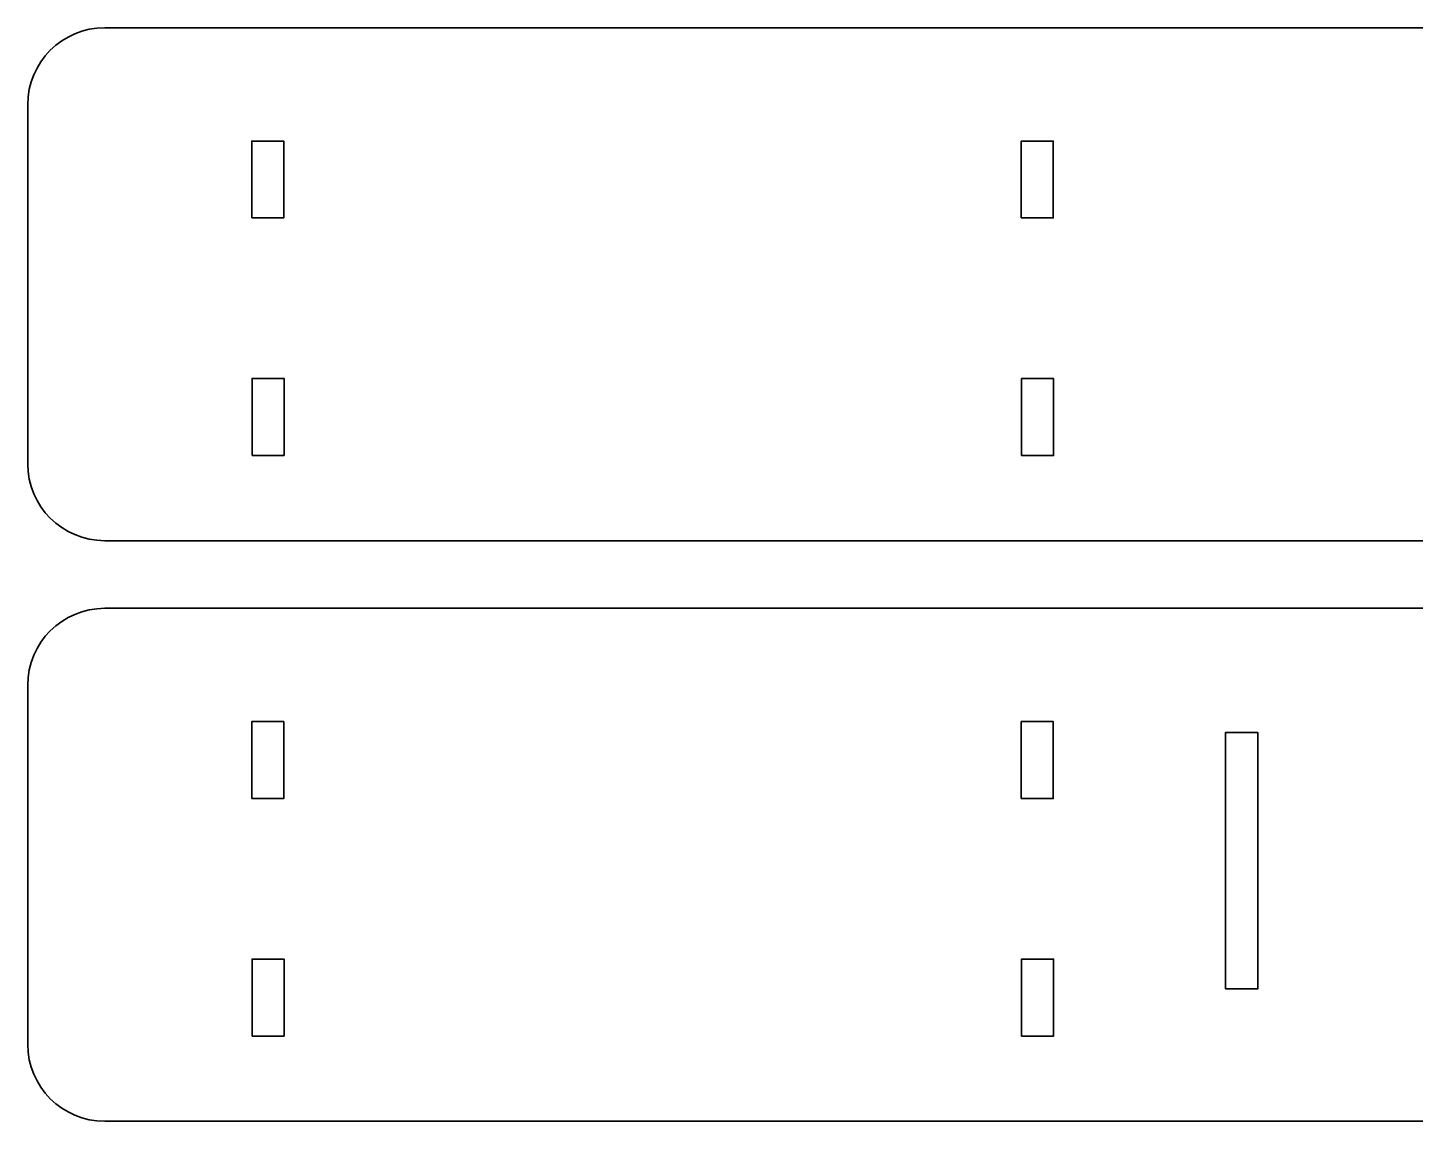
# Model space of a CAD drawing. Header units: centimetres. Extents: x -14.4 to 14.4, y -11.5 to 11.5.
# Drawn here: x -14.39 to -1.41, y -11.52 to -1.29 of the extents above; entities that cross this region are included whole.
import ezdxf

# ---------------------------------------------------------------- set-up
doc = ezdxf.new("R2010")
doc.units = ezdxf.units.CM
doc.header["$MEASUREMENT"] = 0
doc.layers.add('Capa 1', color=7, linetype='Continuous')

msp = doc.modelspace()

# ---------------------------------------------------------------- linework, layer by layer
at = {"layer": 'Capa 1', "lineweight": 35}
for points, knots in [([(-0.13783, -1.28513), (-0.13783, -1.28513), (13.68665, -1.28513), (13.68665, -1.28513), (13.68665, -1.28513), (14.0843, -1.28513), (14.40667, -1.60747), (14.40667, -2.00512), (14.40667, -2.00512), (14.40667, -2.00512), (14.40667, -5.36512), (14.40667, -5.36512), (14.40667, -5.36512), (14.40667, -5.76277), (14.0843, -6.08514), (13.68665, -6.08514), (13.68665, -6.08514), (13.68665, -6.08514), (-13.67334, -6.08514), (-13.67334, -6.08514), (-13.67334, -6.08514), (-14.07098, -6.08514), (-14.39334, -5.76277), (-14.39334, -5.36512), (-14.39334, -5.36512), (-14.39334, -5.36512), (-14.39334, -2.00512), (-14.39334, -2.00512), (-14.39334, -2.00512), (-14.39334, -1.60747), (-14.07098, -1.28513), (-13.67334, -1.28513), (-13.67334, -1.28513), (-13.67334, -1.28513), (-0.13783, -1.28513), (-0.13783, -1.28513)], [0, 0, 0, 0, 0.1, 0.1, 0.1, 0.1, 0.2, 0.2, 0.2, 0.2, 0.3, 0.3, 0.3, 0.3, 0.4, 0.4, 0.4, 0.4, 0.5, 0.5, 0.5, 0.5, 0.6, 0.6, 0.6, 0.6, 0.7, 0.7, 0.7, 0.7, 0.8, 0.8, 0.8, 0.8, 1, 1, 1, 1]), ([(-12.29732, -3.065), (-12.29732, -3.065), (-11.99732, -3.065), (-11.99732, -3.065), (-11.99732, -3.065), (-11.99732, -3.065), (-11.99732, -2.34498), (-11.99732, -2.34498), (-11.99732, -2.34498), (-11.99732, -2.34498), (-12.29732, -2.34498), (-12.29732, -2.34498), (-12.29732, -2.34498), (-12.29732, -2.34498), (-12.29732, -3.065), (-12.29732, -3.065)], [0, 0, 0, 0, 0.2, 0.2, 0.2, 0.2, 0.4, 0.4, 0.4, 0.4, 0.6, 0.6, 0.6, 0.6, 1, 1, 1, 1]), ([(-5.09556, -3.065), (-5.09556, -3.065), (-4.79556, -3.065), (-4.79556, -3.065), (-4.79556, -3.065), (-4.79556, -3.065), (-4.79556, -2.34498), (-4.79556, -2.34498), (-4.79556, -2.34498), (-4.79556, -2.34498), (-5.09556, -2.34498), (-5.09556, -2.34498), (-5.09556, -2.34498), (-5.09556, -2.34498), (-5.09556, -3.065), (-5.09556, -3.065)], [0, 0, 0, 0, 0.2, 0.2, 0.2, 0.2, 0.4, 0.4, 0.4, 0.4, 0.6, 0.6, 0.6, 0.6, 1, 1, 1, 1]), ([(-12.29345, -5.2874), (-12.29345, -5.2874), (-11.99345, -5.2874), (-11.99345, -5.2874), (-11.99345, -5.2874), (-11.99345, -5.2874), (-11.99345, -4.56741), (-11.99345, -4.56741), (-11.99345, -4.56741), (-11.99345, -4.56741), (-12.29345, -4.56741), (-12.29345, -4.56741), (-12.29345, -4.56741), (-12.29345, -4.56741), (-12.29345, -5.2874), (-12.29345, -5.2874)], [0, 0, 0, 0, 0.2, 0.2, 0.2, 0.2, 0.4, 0.4, 0.4, 0.4, 0.6, 0.6, 0.6, 0.6, 1, 1, 1, 1]), ([(-5.09168, -5.28832), (-5.09168, -5.28832), (-4.79168, -5.28832), (-4.79168, -5.28832), (-4.79168, -5.28832), (-4.79168, -5.28832), (-4.79168, -4.56833), (-4.79168, -4.56833), (-4.79168, -4.56833), (-4.79168, -4.56833), (-5.09168, -4.56833), (-5.09168, -4.56833), (-5.09168, -4.56833), (-5.09168, -4.56833), (-5.09168, -5.28832), (-5.09168, -5.28832)], [0, 0, 0, 0, 0.2, 0.2, 0.2, 0.2, 0.4, 0.4, 0.4, 0.4, 0.6, 0.6, 0.6, 0.6, 1, 1, 1, 1]), ([(-0.13783, -6.71819), (-0.13783, -6.71819), (-0.13783, -7.10724), (-0.13783, -7.10724), (-0.13783, -7.10724), (-0.13783, -7.10724), (0.16217, -7.10724), (0.16217, -7.10724), (0.16217, -7.10724), (0.16217, -7.10724), (0.16217, -6.71819), (0.16217, -6.71819), (0.16217, -6.71819), (0.16217, -6.71819), (13.68665, -6.71819), (13.68665, -6.71819), (13.68665, -6.71819), (14.0843, -6.71819), (14.40667, -7.04056), (14.40667, -7.43818), (14.40667, -7.43818), (14.40667, -7.43818), (14.40667, -10.7982), (14.40667, -10.7982), (14.40667, -10.7982), (14.40667, -11.19584), (14.0843, -11.5182), (13.68665, -11.5182), (13.68665, -11.5182), (13.68665, -11.5182), (-13.67334, -11.5182), (-13.67334, -11.5182), (-13.67334, -11.5182), (-14.07098, -11.5182), (-14.39334, -11.19584), (-14.39334, -10.7982), (-14.39334, -10.7982), (-14.39334, -10.7982), (-14.39334, -7.43818), (-14.39334, -7.43818), (-14.39334, -7.43818), (-14.39334, -7.04056), (-14.07098, -6.71819), (-13.67334, -6.71819), (-13.67334, -6.71819), (-13.67334, -6.71819), (-0.13783, -6.71819), (-0.13783, -6.71819)], [0, 0, 0, 0, 0.07692308, 0.07692308, 0.07692308, 0.07692308, 0.15384615, 0.15384615, 0.15384615, 0.15384615, 0.23076923, 0.23076923, 0.23076923, 0.23076923, 0.30769231, 0.30769231, 0.30769231, 0.30769231, 0.38461538, 0.38461538, 0.38461538, 0.38461538, 0.46153846, 0.46153846, 0.46153846, 0.46153846, 0.53846154, 0.53846154, 0.53846154, 0.53846154, 0.61538462, 0.61538462, 0.61538462, 0.61538462, 0.69230769, 0.69230769, 0.69230769, 0.69230769, 0.76923077, 0.76923077, 0.76923077, 0.76923077, 0.84615385, 0.84615385, 0.84615385, 0.84615385, 1, 1, 1, 1]), ([(-12.29732, -8.49806), (-12.29732, -8.49806), (-11.99732, -8.49806), (-11.99732, -8.49806), (-11.99732, -8.49806), (-11.99732, -8.49806), (-11.99732, -7.77805), (-11.99732, -7.77805), (-11.99732, -7.77805), (-11.99732, -7.77805), (-12.29732, -7.77805), (-12.29732, -7.77805), (-12.29732, -7.77805), (-12.29732, -7.77805), (-12.29732, -8.49806), (-12.29732, -8.49806)], [0, 0, 0, 0, 0.2, 0.2, 0.2, 0.2, 0.4, 0.4, 0.4, 0.4, 0.6, 0.6, 0.6, 0.6, 1, 1, 1, 1]), ([(-5.09556, -8.49806), (-5.09556, -8.49806), (-4.79556, -8.49806), (-4.79556, -8.49806), (-4.79556, -8.49806), (-4.79556, -8.49806), (-4.79556, -7.77805), (-4.79556, -7.77805), (-4.79556, -7.77805), (-4.79556, -7.77805), (-5.09556, -7.77805), (-5.09556, -7.77805), (-5.09556, -7.77805), (-5.09556, -7.77805), (-5.09556, -8.49806), (-5.09556, -8.49806)], [0, 0, 0, 0, 0.2, 0.2, 0.2, 0.2, 0.4, 0.4, 0.4, 0.4, 0.6, 0.6, 0.6, 0.6, 1, 1, 1, 1]), ([(-3.18206, -10.28008), (-3.18206, -10.28008), (-2.88205, -10.28008), (-2.88205, -10.28008), (-2.88205, -10.28008), (-2.88205, -10.28008), (-2.88205, -7.88007), (-2.88205, -7.88007), (-2.88205, -7.88007), (-2.88205, -7.88007), (-3.18206, -7.88007), (-3.18206, -7.88007), (-3.18206, -7.88007), (-3.18206, -7.88007), (-3.18206, -10.28008), (-3.18206, -10.28008)], [0, 0, 0, 0, 0.2, 0.2, 0.2, 0.2, 0.4, 0.4, 0.4, 0.4, 0.6, 0.6, 0.6, 0.6, 1, 1, 1, 1]), ([(-12.29345, -10.72046), (-12.29345, -10.72046), (-11.99345, -10.72046), (-11.99345, -10.72046), (-11.99345, -10.72046), (-11.99345, -10.72046), (-11.99345, -10.00046), (-11.99345, -10.00046), (-11.99345, -10.00046), (-11.99345, -10.00046), (-12.29345, -10.00046), (-12.29345, -10.00046), (-12.29345, -10.00046), (-12.29345, -10.00046), (-12.29345, -10.72046), (-12.29345, -10.72046)], [0, 0, 0, 0, 0.2, 0.2, 0.2, 0.2, 0.4, 0.4, 0.4, 0.4, 0.6, 0.6, 0.6, 0.6, 1, 1, 1, 1]), ([(-5.09168, -10.7214), (-5.09168, -10.7214), (-4.79168, -10.7214), (-4.79168, -10.7214), (-4.79168, -10.7214), (-4.79168, -10.7214), (-4.79168, -10.00139), (-4.79168, -10.00139), (-4.79168, -10.00139), (-4.79168, -10.00139), (-5.09168, -10.00139), (-5.09168, -10.00139), (-5.09168, -10.00139), (-5.09168, -10.00139), (-5.09168, -10.7214), (-5.09168, -10.7214)], [0, 0, 0, 0, 0.2, 0.2, 0.2, 0.2, 0.4, 0.4, 0.4, 0.4, 0.6, 0.6, 0.6, 0.6, 1, 1, 1, 1])]:
    msp.add_open_spline(points, degree=3, knots=knots, dxfattribs=at)

doc.saveas('drawing.dxf')
